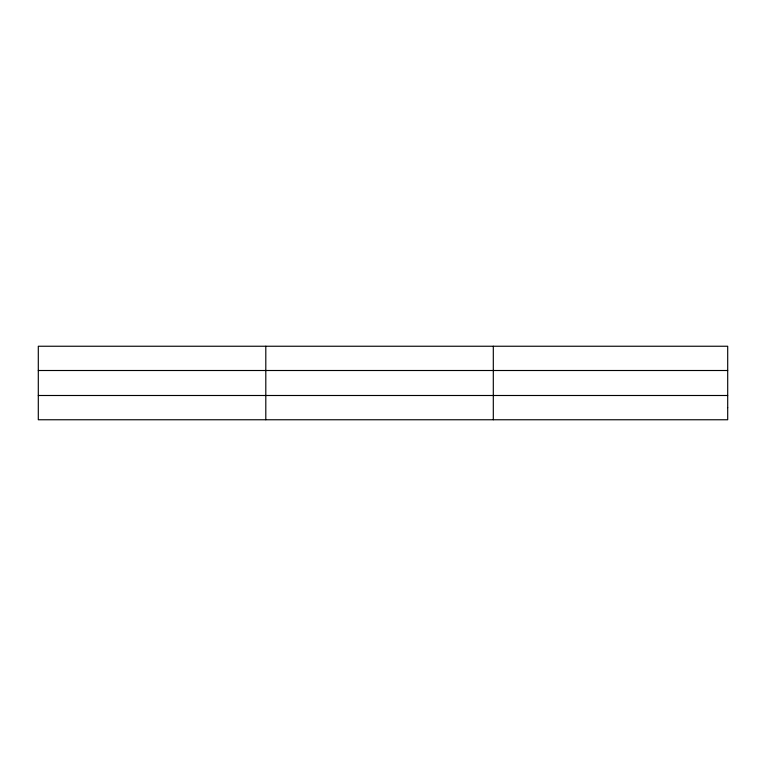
<?xml version="1.0" encoding="UTF-8"?>
<svg xmlns="http://www.w3.org/2000/svg" width="766" height="766" viewBox="0 0 766 766"><rect width="100%" height="100%" fill="white"/><g stroke="black" fill="none" stroke-linecap="round" stroke-linejoin="round"><path stroke-width="1.15" d="M265.802 346.242L265.802 419.758M493.304 346.242L493.304 419.758M38.3 370.505L727.7 370.505M38.3 395.495L727.7 395.495M727.7 407.627L727.7 419.758L38.3 419.758L38.3 346.242L727.7 346.242L727.7 407.627"/></g></svg>
